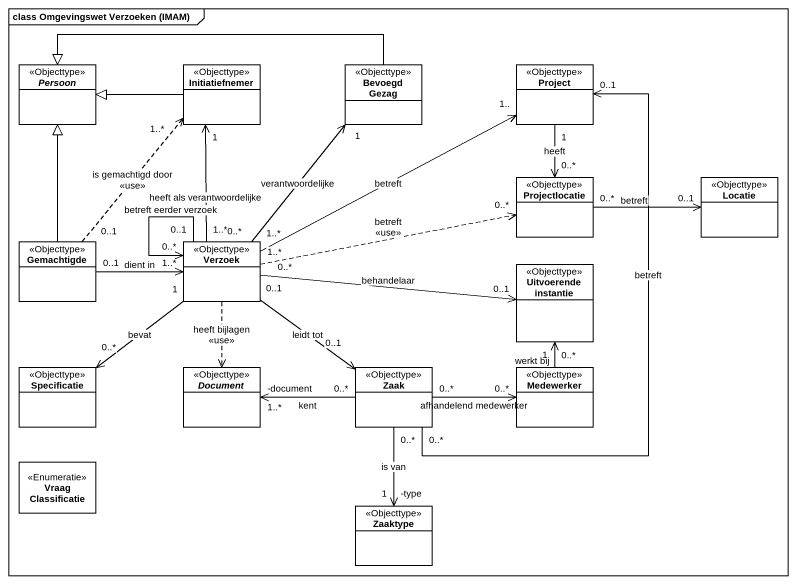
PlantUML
@startuml
mainframe class Omgevingswet Verzoeken (IMAM)
hide circle
hide empty members
abstract class Persoon <<Objecttype>>
class Initiatiefnemer <<Objecttype>>
class "Bevoegd Gezag" as Bevoegd_Gezag <<Objecttype>>
class Project <<Objecttype>>
class Projectlocatie <<Objecttype>>
class Locatie <<Objecttype>>
class Gemachtigde <<Objecttype>>
class Verzoek <<Objecttype>>
class "Uitvoerende instantie" as Uitvoerende_instantie <<Objecttype>>
class Specificatie <<Objecttype>>
abstract class Document <<Objecttype>>
class Zaak <<Objecttype>>
class Medewerker <<Objecttype>>
enum "Vraag Classificatie" as Vraag_Classificatie <<Enumeratie>>
class Zaaktype <<Objecttype>>
Initiatiefnemer -left-|> Persoon
Initiatiefnemer "1" <-- "1..*" Verzoek : heeft als verantwoordelijke
Bevoegd_Gezag -left-|> Persoon
Project "1" --> "0..*" Projectlocatie : heeft
Projectlocatie "0..*" -right-> "0..1" Locatie : betreft
Gemachtigde -up-|> Persoon
Gemachtigde "0..1" .up.> "1..*" Initiatiefnemer : is gemachtigd door\n<<use>>
Gemachtigde "0..1" -right-> "1..*" Verzoek : dient in
Verzoek "0..*" -up-> "1" Bevoegd_Gezag : verantwoordelijke
Verzoek "1..*" -right-> "1.." Project : betreft
Verzoek "1..*" .right.> "0..*" Projectlocatie : betreft\n<<use>>
Verzoek "0..1" --> "0..*" Verzoek : betreft eerder verzoek
Verzoek "0..*" -right-> "0..1" Uitvoerende_instantie : behandelaar
Verzoek "1" --> "0..*" Specificatie : bevat
Verzoek ..> Document : heeft bijlagen\n<<use>>
Verzoek "0..1" --> "0..1" Zaak : leidt tot
Zaak "0..*" -up-> "0..1" Project : betreft
Zaak "0..*" -left-> "-document\n1..*" Document : kent
Zaak "0..*" -right-> "0..*" Medewerker : afhandelend medewerker
Zaak "0..*" --> "-type\n1" Zaaktype : is van
Medewerker "0..*" -up-> "1" Uitvoerende_instantie : werkt bij
@enduml
